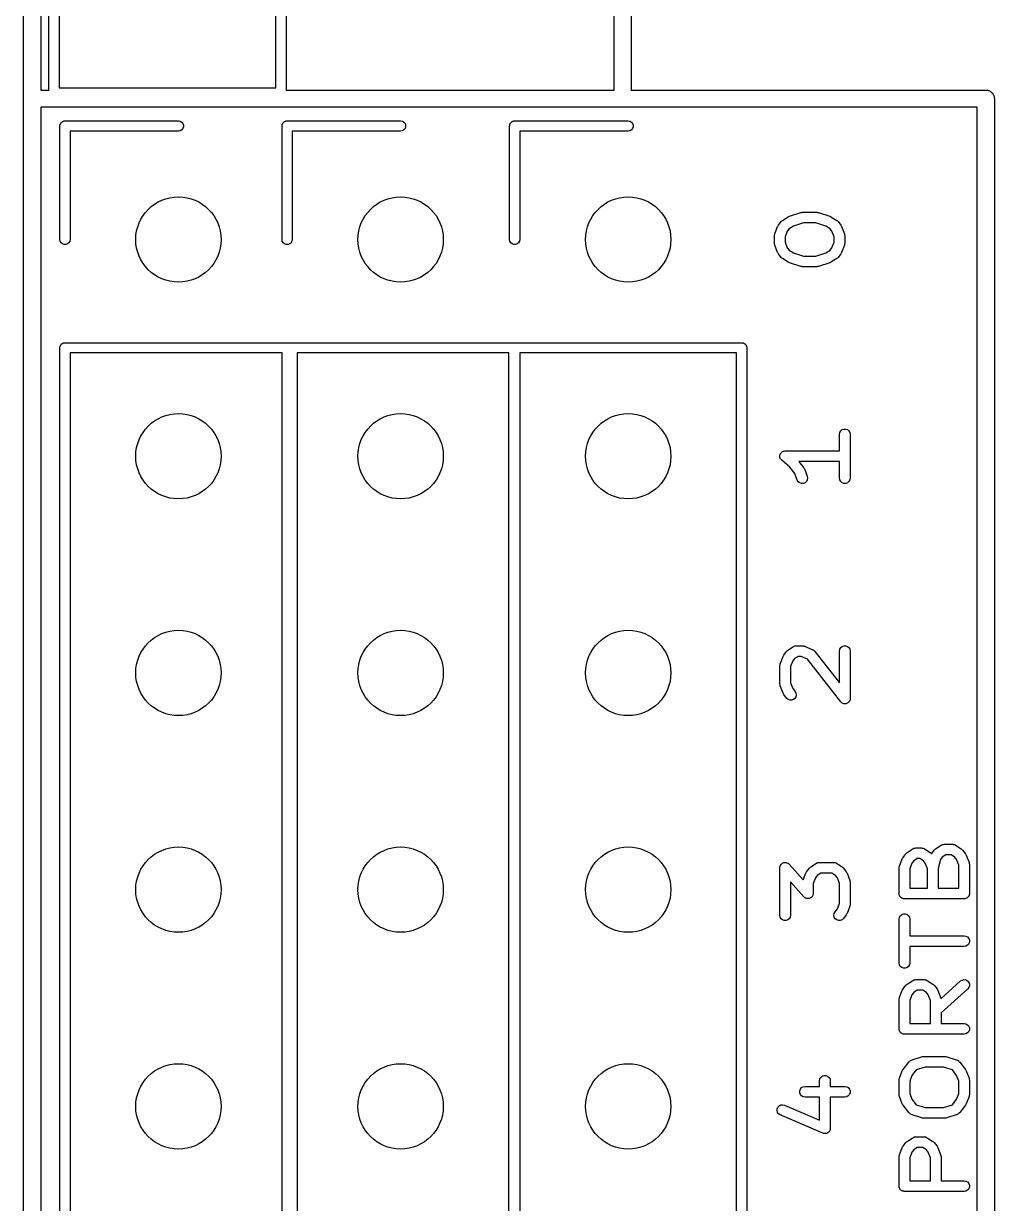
# Model space of a CAD drawing. Extents: x 10 to 287, y -200 to -10.
# Drawn here: x 62.32 to 73.7, y -99.18 to -85.35 of the extents above; entities that cross this region are included whole.
import ezdxf

# ---------------------------------------------------------------- set-up
doc = ezdxf.new("R2010")
doc.units = 0
doc.header["$MEASUREMENT"] = 0
doc.layers.add('BLACK', color=7, linetype='CONTINUOUS')

msp = doc.modelspace()

# ---------------------------------------------------------------- linework, layer by layer
at = {"layer": 'Black'}
for p, q in [((69.442, -70.485), (69.442, -86.133)), ((62.3205, -107.032), (62.3205, -70.5776)), ((62.5205, -70.585), (62.5205, -86.133)), ((69.242, -86.133), (69.242, -70.585)), ((62.618, -86.133), (62.618, -73.406)), ((65.398, -73.406), (65.398, -86.133)), ((62.738, -73.466), (62.738, -86.106)), ((65.278, -86.106), (65.278, -73.466)), ((62.5205, -86.133), (62.618, -86.133)), ((62.738, -86.106), (65.278, -86.106)), ((65.398, -86.133), (69.242, -86.133)), ((69.442, -86.133), (73.5965, -86.133)), ((73.5965, -86.133), (73.6051, -86.1345)), ((73.6051, -86.1345), (73.6139, -86.1345)), ((73.6139, -86.1345), (73.6221, -86.1375)), ((73.6221, -86.1375), (73.6307, -86.139)), ((73.6307, -86.139), (73.6383, -86.1434)), ((73.6383, -86.1434), (73.6465, -86.1464)), ((73.6465, -86.1464), (73.6532, -86.152)), ((73.6532, -86.152), (73.6608, -86.1564)), ((73.6608, -86.1564), (73.6664, -86.1631)), ((73.6664, -86.1631), (73.6731, -86.1687)), ((73.6731, -86.1687), (73.6775, -86.1763)), ((73.6775, -86.1763), (73.6831, -86.183)), ((73.6831, -86.183), (73.6861, -86.1912)), ((73.6861, -86.1912), (73.6905, -86.1988)), ((73.6905, -86.1988), (73.692, -86.2074)), ((73.692, -86.2074), (73.695, -86.2156)), ((73.695, -86.2156), (73.695, -86.2244)), ((73.695, -86.2244), (73.6965, -86.233)), ((73.6965, -86.233), (73.6965, -107.124)), ((73.4965, -86.333), (62.5205, -86.333)), ((62.5205, -86.333), (62.5205, -107.024)), ((73.4965, -107.024), (73.4965, -86.333)), ((62.745, -86.554), (62.7459, -86.5488)), ((62.745, -87.884), (62.745, -86.554)), ((62.7459, -86.5436), (62.7477, -86.5387)), ((62.7459, -86.5488), (62.7459, -86.5436)), ((62.7477, -86.5387), (62.7486, -86.5335)), ((62.7486, -86.5335), (62.7512, -86.5289)), ((62.7512, -86.5289), (62.753, -86.524)), ((62.753, -86.524), (62.7564, -86.52)), ((62.7564, -86.52), (62.759, -86.5154)), ((62.759, -86.5154), (62.7631, -86.5121)), ((62.7631, -86.5121), (62.7664, -86.508)), ((62.7664, -86.508), (62.771, -86.5054)), ((62.771, -86.5054), (62.775, -86.502)), ((62.775, -86.502), (62.7799, -86.5002)), ((62.7799, -86.5002), (62.7845, -86.4976)), ((62.7845, -86.4976), (62.7897, -86.4967)), ((62.7897, -86.4967), (62.7946, -86.4949)), ((62.7946, -86.4949), (62.7998, -86.4949)), ((62.7998, -86.4949), (62.805, -86.494)), ((62.805, -86.494), (64.135, -86.494)), ((64.135, -86.494), (64.1555, -86.4976)), ((64.1555, -86.4976), (64.1736, -86.508)), ((64.1736, -86.508), (64.187, -86.524)), ((64.187, -86.524), (64.1941, -86.5436)), ((64.1941, -86.5436), (64.1941, -86.5644)), ((65.3485, -86.554), (65.3494, -86.5488)), ((65.3485, -87.884), (65.3485, -86.554)), ((65.3494, -86.5436), (65.3512, -86.5387)), ((65.3494, -86.5488), (65.3494, -86.5436)), ((65.3512, -86.5387), (65.3521, -86.5335)), ((65.3521, -86.5335), (65.3547, -86.5289)), ((65.3547, -86.5289), (65.3565, -86.524)), ((65.3565, -86.524), (65.3599, -86.52)), ((65.3599, -86.52), (65.3625, -86.5154)), ((65.3625, -86.5154), (65.3666, -86.5121)), ((65.3666, -86.5121), (65.3699, -86.508)), ((65.3699, -86.508), (65.3745, -86.5054)), ((65.3745, -86.5054), (65.3785, -86.502)), ((65.3785, -86.502), (65.3834, -86.5002)), ((65.3834, -86.5002), (65.388, -86.4976)), ((65.388, -86.4976), (65.3932, -86.4967)), ((65.3932, -86.4967), (65.3981, -86.4949)), ((65.3981, -86.4949), (65.4033, -86.4949)), ((65.4033, -86.4949), (65.4085, -86.494)), ((65.4085, -86.494), (66.7385, -86.494)), ((66.7385, -86.494), (66.759, -86.4976)), ((66.759, -86.4976), (66.7771, -86.508)), ((66.7771, -86.508), (66.7905, -86.524)), ((66.7905, -86.524), (66.7976, -86.5436)), ((66.7976, -86.5436), (66.7976, -86.5644)), ((68.0155, -86.554), (68.0164, -86.5488)), ((68.0155, -87.884), (68.0155, -86.554)), ((68.0164, -86.5436), (68.0182, -86.5387)), ((68.0164, -86.5488), (68.0164, -86.5436)), ((68.0182, -86.5387), (68.0191, -86.5335)), ((68.0191, -86.5335), (68.0217, -86.5289)), ((68.0217, -86.5289), (68.0235, -86.524)), ((68.0235, -86.524), (68.0269, -86.52)), ((68.0269, -86.52), (68.0295, -86.5154)), ((68.0295, -86.5154), (68.0336, -86.5121)), ((68.0336, -86.5121), (68.0369, -86.508)), ((68.0369, -86.508), (68.0415, -86.5054)), ((68.0415, -86.5054), (68.0455, -86.502)), ((68.0455, -86.502), (68.0504, -86.5002)), ((68.0504, -86.5002), (68.055, -86.4976)), ((68.055, -86.4976), (68.0602, -86.4967)), ((68.0602, -86.4967), (68.0651, -86.4949)), ((68.0651, -86.4949), (68.0703, -86.4949)), ((68.0703, -86.4949), (68.0755, -86.494)), ((68.0755, -86.494), (69.4055, -86.494)), ((69.4055, -86.494), (69.426, -86.4976)), ((69.426, -86.4976), (69.4441, -86.508)), ((69.4441, -86.508), (69.4575, -86.524)), ((69.4575, -86.524), (69.4646, -86.5436)), ((69.4646, -86.5436), (69.4646, -86.5644)), ((64.135, -86.614), (62.865, -86.614)), ((62.865, -86.614), (62.865, -87.884)), ((64.1555, -86.6104), (64.135, -86.614)), ((64.1736, -86.6), (64.1555, -86.6104)), ((64.187, -86.584), (64.1736, -86.6)), ((64.1941, -86.5644), (64.187, -86.584)), ((66.7385, -86.614), (65.4685, -86.614)), ((65.4685, -86.614), (65.4685, -87.884)), ((66.759, -86.6104), (66.7385, -86.614)), ((66.7771, -86.6), (66.759, -86.6104)), ((66.7905, -86.584), (66.7771, -86.6)), ((66.7976, -86.5644), (66.7905, -86.584)), ((69.4055, -86.614), (68.1355, -86.614)), ((68.1355, -86.614), (68.1355, -87.884)), ((69.426, -86.6104), (69.4055, -86.614)), ((69.4441, -86.6), (69.426, -86.6104)), ((69.4575, -86.584), (69.4441, -86.6)), ((69.4646, -86.5644), (69.4575, -86.584)), ((71.1985, -87.6742), (71.2063, -87.6671)), ((71.2063, -87.6671), (71.214, -87.66)), ((71.214, -87.66), (71.2807, -87.6171)), ((71.2807, -87.6171), (71.2882, -87.614)), ((71.2882, -87.614), (71.2954, -87.6102)), ((71.2954, -87.6102), (71.4287, -87.5674)), ((71.4287, -87.5674), (71.4383, -87.566)), ((71.4383, -87.566), (71.4478, -87.5644)), ((71.4478, -87.5644), (71.6145, -87.5644)), ((71.6145, -87.5644), (71.624, -87.566)), ((71.624, -87.566), (71.6336, -87.5674)), ((71.6336, -87.5674), (71.767, -87.6102)), ((71.767, -87.6102), (71.7741, -87.614)), ((71.7741, -87.614), (71.7816, -87.6171)), ((71.7816, -87.6171), (71.8483, -87.66)), ((71.8483, -87.66), (71.856, -87.6671)), ((71.856, -87.6671), (71.8638, -87.6742)), ((71.1229, -87.8185), (71.1562, -87.7328)), ((71.1562, -87.7328), (71.1609, -87.7251)), ((71.1609, -87.7251), (71.1652, -87.7171)), ((71.1652, -87.7171), (71.1985, -87.6742)), ((71.2694, -87.7866), (71.2437, -87.8529)), ((71.2906, -87.7594), (71.2694, -87.7866)), ((71.3414, -87.7267), (71.2906, -87.7594)), ((71.4576, -87.6894), (71.3414, -87.7267)), ((71.6047, -87.6894), (71.4576, -87.6894)), ((71.7209, -87.7267), (71.6047, -87.6894)), ((71.7717, -87.7594), (71.7209, -87.7267)), ((71.7929, -87.7866), (71.7717, -87.7594)), ((71.8187, -87.8529), (71.7929, -87.7866)), ((71.8638, -87.6742), (71.8972, -87.7171)), ((71.8972, -87.7171), (71.9014, -87.725)), ((71.9014, -87.725), (71.9061, -87.7328)), ((71.9061, -87.7328), (71.9394, -87.8185)), ((62.7486, -87.9045), (62.745, -87.884)), ((62.759, -87.9226), (62.7486, -87.9045)), ((62.775, -87.936), (62.759, -87.9226)), ((62.7946, -87.9431), (62.775, -87.936)), ((62.8154, -87.9431), (62.7946, -87.9431)), ((62.835, -87.936), (62.8154, -87.9431)), ((62.851, -87.9226), (62.835, -87.936)), ((62.8614, -87.9045), (62.851, -87.9226)), ((62.865, -87.884), (62.8614, -87.9045)), ((65.3521, -87.9045), (65.3485, -87.884)), ((65.3625, -87.9226), (65.3521, -87.9045)), ((65.3785, -87.936), (65.3625, -87.9226)), ((65.3981, -87.9431), (65.3785, -87.936)), ((65.4189, -87.9431), (65.3981, -87.9431)), ((65.4385, -87.936), (65.4189, -87.9431)), ((65.4545, -87.9226), (65.4385, -87.936)), ((65.4649, -87.9045), (65.4545, -87.9226)), ((65.4685, -87.884), (65.4649, -87.9045)), ((68.0191, -87.9045), (68.0155, -87.884)), ((68.0295, -87.9226), (68.0191, -87.9045)), ((68.0455, -87.936), (68.0295, -87.9226)), ((68.0651, -87.9431), (68.0455, -87.936)), ((68.0859, -87.9431), (68.0651, -87.9431)), ((68.1055, -87.936), (68.0859, -87.9431)), ((68.1215, -87.9226), (68.1055, -87.936)), ((68.1319, -87.9045), (68.1215, -87.9226)), ((68.1355, -87.884), (68.1319, -87.9045)), ((71.1187, -87.8398), (71.1207, -87.8298)), ((71.1188, -87.8405), (71.1187, -87.8398)), ((71.1187, -87.8411), (71.1188, -87.8405)), ((71.1187, -87.9269), (71.1187, -87.8411)), ((71.1188, -87.9275), (71.1187, -87.9269)), ((71.1187, -87.9282), (71.1188, -87.9275)), ((71.1207, -87.9382), (71.1187, -87.9282)), ((71.1207, -87.8298), (71.1224, -87.8198)), ((71.1224, -87.9482), (71.1207, -87.9382)), ((71.1224, -87.8198), (71.1228, -87.8192)), ((71.1228, -87.8192), (71.1229, -87.8185)), ((71.2437, -87.8529), (71.2437, -87.9151)), ((71.2437, -87.9151), (71.2694, -87.9814)), ((71.7929, -87.9814), (71.8187, -87.9151)), ((71.8187, -87.9151), (71.8187, -87.8529)), ((71.9394, -87.8185), (71.9396, -87.8192)), ((71.9396, -87.8192), (71.9399, -87.8198)), ((71.9399, -87.8198), (71.9417, -87.8298)), ((71.9417, -87.9382), (71.9399, -87.9482)), ((71.9417, -87.8298), (71.9437, -87.8398)), ((71.9437, -87.9282), (71.9417, -87.9382)), ((71.9437, -87.8398), (71.9435, -87.8405)), ((71.9435, -87.8405), (71.9437, -87.8411)), ((71.9437, -87.9269), (71.9435, -87.9275)), ((71.9435, -87.9275), (71.9437, -87.9282)), ((71.9437, -87.8411), (71.9437, -87.9269)), ((71.1228, -87.9488), (71.1224, -87.9482)), ((71.1229, -87.9495), (71.1228, -87.9488)), ((71.1562, -88.0352), (71.1229, -87.9495)), ((71.1609, -88.0429), (71.1562, -88.0352)), ((71.1652, -88.0509), (71.1609, -88.0429)), ((71.1985, -88.0938), (71.1652, -88.0509)), ((71.2694, -87.9814), (71.2906, -88.0086)), ((71.2906, -88.0086), (71.3414, -88.0413)), ((71.3414, -88.0413), (71.4576, -88.0786)), ((71.4576, -88.0786), (71.6047, -88.0786)), ((71.6047, -88.0786), (71.7209, -88.0413)), ((71.7209, -88.0413), (71.7717, -88.0086)), ((71.7717, -88.0086), (71.7929, -87.9814)), ((71.8972, -88.0509), (71.8638, -88.0938)), ((71.9014, -88.043), (71.8972, -88.0509)), ((71.9061, -88.0352), (71.9014, -88.043)), ((71.9394, -87.9495), (71.9061, -88.0352)), ((71.9396, -87.9488), (71.9394, -87.9495)), ((71.9399, -87.9482), (71.9396, -87.9488)), ((71.2063, -88.1009), (71.1985, -88.0938)), ((71.214, -88.108), (71.2063, -88.1009)), ((71.2807, -88.1509), (71.214, -88.108)), ((71.2882, -88.154), (71.2807, -88.1509)), ((71.2954, -88.1578), (71.2882, -88.154)), ((71.4287, -88.2006), (71.2954, -88.1578)), ((71.4383, -88.202), (71.4287, -88.2006)), ((71.4478, -88.2036), (71.4383, -88.202)), ((71.6145, -88.2036), (71.4478, -88.2036)), ((71.624, -88.202), (71.6145, -88.2036)), ((71.6336, -88.2006), (71.624, -88.202)), ((71.767, -88.1578), (71.6336, -88.2006)), ((71.7741, -88.154), (71.767, -88.1578)), ((71.7816, -88.1509), (71.7741, -88.154)), ((71.8483, -88.108), (71.7816, -88.1509)), ((71.856, -88.1009), (71.8483, -88.108)), ((71.8638, -88.0938), (71.856, -88.1009)), ((62.745, -89.154), (62.7459, -89.1488)), ((62.745, -106.994), (62.745, -89.154)), ((62.7459, -89.1436), (62.7477, -89.1387)), ((62.7459, -89.1488), (62.7459, -89.1436)), ((62.7477, -89.1387), (62.7486, -89.1335)), ((62.7486, -89.1335), (62.7512, -89.1289)), ((62.7512, -89.1289), (62.753, -89.124)), ((62.753, -89.124), (62.7564, -89.12)), ((62.7564, -89.12), (62.759, -89.1154)), ((62.759, -89.1154), (62.7631, -89.1121)), ((62.7631, -89.1121), (62.7664, -89.108)), ((62.7664, -89.108), (62.771, -89.1054)), ((62.771, -89.1054), (62.775, -89.102)), ((62.775, -89.102), (62.7799, -89.1002)), ((62.7799, -89.1002), (62.7845, -89.0976)), ((62.7845, -89.0976), (62.7897, -89.0967)), ((62.7897, -89.0967), (62.7946, -89.0949)), ((62.7946, -89.0949), (62.7998, -89.0949)), ((62.7998, -89.0949), (62.805, -89.094)), ((62.805, -89.094), (65.465, -89.094)), ((65.465, -89.094), (68.0685, -89.094)), ((68.0685, -89.094), (68.072, -89.0946)), ((68.072, -89.0946), (68.0755, -89.094)), ((68.0755, -89.094), (70.7355, -89.094)), ((70.7355, -89.094), (70.7407, -89.0949)), ((70.7407, -89.0949), (70.7459, -89.0949)), ((70.7459, -89.0949), (70.7508, -89.0967)), ((70.7508, -89.0967), (70.756, -89.0976)), ((70.756, -89.0976), (70.7606, -89.1002)), ((70.7606, -89.1002), (70.7655, -89.102)), ((70.7655, -89.102), (70.7695, -89.1054)), ((70.7695, -89.1054), (70.7741, -89.108)), ((70.7741, -89.108), (70.7774, -89.1121)), ((70.7774, -89.1121), (70.7815, -89.1154)), ((70.7815, -89.1154), (70.7841, -89.12)), ((70.7841, -89.12), (70.7875, -89.124)), ((70.7875, -89.124), (70.7893, -89.1289)), ((70.7893, -89.1289), (70.7919, -89.1335)), ((70.7919, -89.1335), (70.7928, -89.1387)), ((70.7928, -89.1387), (70.7946, -89.1436)), ((70.7946, -89.1436), (70.7946, -89.1488)), ((70.7946, -89.1488), (70.7955, -89.154)), ((70.7955, -89.154), (70.7955, -106.994)), ((62.865, -89.214), (62.865, -106.934)), ((65.3485, -89.214), (62.865, -89.214)), ((65.3485, -106.934), (65.3485, -89.214)), ((65.525, -89.214), (65.525, -106.934)), ((68.0085, -89.214), (65.525, -89.214)), ((68.0085, -106.934), (68.0085, -89.214)), ((68.1355, -89.214), (68.1355, -106.934)), ((70.6755, -89.214), (68.1355, -89.214)), ((70.6755, -106.934), (70.6755, -89.214)), ((71.8822, -90.1669), (71.8859, -90.1455)), ((71.8859, -90.1455), (71.8968, -90.1267)), ((71.8968, -90.1267), (71.9134, -90.1127)), ((71.9134, -90.1127), (71.9338, -90.1053)), ((71.9338, -90.1053), (71.9555, -90.1053)), ((71.9555, -90.1053), (71.9759, -90.1127)), ((71.9759, -90.1127), (71.9925, -90.1267)), ((71.9925, -90.1267), (72.0034, -90.1455)), ((72.0034, -90.1455), (72.0072, -90.1669)), ((71.8822, -90.3615), (71.8822, -90.1669)), ((72.0072, -90.1669), (72.0072, -90.6811)), ((71.183, -90.4342), (71.1831, -90.4236)), ((71.1831, -90.4131), (71.1832, -90.4128)), ((71.1831, -90.4236), (71.1831, -90.4131)), ((71.1832, -90.4125), (71.1869, -90.4026)), ((71.1832, -90.4128), (71.1832, -90.4125)), ((71.1869, -90.4026), (71.1905, -90.3927)), ((71.1905, -90.3927), (71.1908, -90.3925)), ((71.1908, -90.3925), (71.1909, -90.3922)), ((71.1909, -90.3922), (71.1977, -90.3843)), ((71.1977, -90.3843), (71.2045, -90.3761)), ((71.2045, -90.3761), (71.2048, -90.376)), ((71.2048, -90.376), (71.205, -90.3757)), ((71.205, -90.3757), (71.2141, -90.3706)), ((71.2141, -90.3706), (71.2233, -90.3653)), ((71.2233, -90.3653), (71.2236, -90.3652)), ((71.2236, -90.3652), (71.2239, -90.365)), ((71.2239, -90.365), (71.2343, -90.3633)), ((71.2343, -90.3633), (71.2447, -90.3615)), ((71.2447, -90.3615), (71.8822, -90.3615)), ((71.1831, -90.4345), (71.183, -90.4342)), ((71.1831, -90.4349), (71.1831, -90.4345)), ((71.1867, -90.4447), (71.1831, -90.4349)), ((71.1902, -90.4547), (71.1867, -90.4447)), ((71.1904, -90.4549), (71.1902, -90.4547)), ((71.1905, -90.4552), (71.1904, -90.4549)), ((71.1973, -90.4633), (71.1905, -90.4552)), ((71.204, -90.4715), (71.1973, -90.4633)), ((71.2992, -90.5531), (71.204, -90.4715)), ((71.3564, -90.6266), (71.2992, -90.5531)), ((71.8822, -90.4865), (71.4058, -90.4865)), ((71.4058, -90.4865), (71.4607, -90.5571)), ((71.4607, -90.5571), (71.4649, -90.565)), ((71.4649, -90.565), (71.4696, -90.5728)), ((71.8822, -90.6811), (71.8822, -90.4865)), ((71.3864, -90.7038), (71.3564, -90.6266)), ((71.3977, -90.7224), (71.3864, -90.7038)), ((71.4696, -90.5728), (71.5029, -90.6585)), ((71.5039, -90.7012), (71.4934, -90.7203)), ((71.5029, -90.6585), (71.5072, -90.6798)), ((71.5072, -90.6798), (71.5039, -90.7012)), ((71.8859, -90.7025), (71.8822, -90.6811)), ((71.8968, -90.7213), (71.8859, -90.7025)), ((72.0034, -90.7025), (71.9925, -90.7213)), ((72.0072, -90.6811), (72.0034, -90.7025)), ((71.4146, -90.7359), (71.3977, -90.7224)), ((71.4352, -90.7429), (71.4146, -90.7359)), ((71.4569, -90.7424), (71.4352, -90.7429)), ((71.4771, -90.7346), (71.4569, -90.7424)), ((71.4934, -90.7203), (71.4771, -90.7346)), ((71.9134, -90.7353), (71.8968, -90.7213)), ((71.9338, -90.7427), (71.9134, -90.7353)), ((71.9555, -90.7427), (71.9338, -90.7427)), ((71.9759, -90.7353), (71.9555, -90.7427)), ((71.9925, -90.7213), (71.9759, -90.7353)), ((71.3605, -92.6474), (71.3642, -92.6459)), ((71.3642, -92.6459), (71.3712, -92.6456)), ((71.3712, -92.6456), (71.378, -92.6444)), ((71.378, -92.6444), (71.4447, -92.6444)), ((71.4447, -92.6444), (71.4464, -92.6447)), ((71.4464, -92.6447), (71.4482, -92.6445)), ((71.4482, -92.6445), (71.4571, -92.6465)), ((71.9134, -92.6527), (71.9338, -92.6453)), ((71.9338, -92.6453), (71.9555, -92.6453)), ((71.9555, -92.6453), (71.9759, -92.6527)), ((71.1864, -92.8556), (71.2197, -92.7699)), ((71.2197, -92.7699), (71.2244, -92.7622)), ((71.2244, -92.7622), (71.2287, -92.7542)), ((71.2287, -92.7542), (71.262, -92.7113)), ((71.262, -92.7113), (71.2698, -92.7043)), ((71.2698, -92.7043), (71.2775, -92.6971)), ((71.2775, -92.6971), (71.3442, -92.6543)), ((71.3442, -92.6543), (71.3506, -92.6516)), ((71.3506, -92.6516), (71.3566, -92.6481)), ((71.3964, -92.7694), (71.3541, -92.7965)), ((71.3566, -92.6481), (71.3605, -92.6474)), ((71.4318, -92.7694), (71.3964, -92.7694)), ((71.5052, -92.8008), (71.4318, -92.7694)), ((71.4571, -92.6465), (71.466, -92.6481)), ((71.466, -92.6481), (71.4676, -92.649)), ((71.4676, -92.649), (71.4693, -92.6494)), ((71.4693, -92.6494), (71.5693, -92.6923)), ((71.5693, -92.6923), (71.5734, -92.6949)), ((71.5734, -92.6949), (71.5779, -92.6968)), ((71.5779, -92.6968), (71.5824, -92.7008)), ((71.5824, -92.7008), (71.5874, -92.7042)), ((71.5874, -92.7042), (71.5904, -92.7081)), ((71.5904, -92.7081), (71.594, -92.7113)), ((71.594, -92.7113), (71.8822, -93.0818)), ((71.8822, -92.7069), (71.8859, -92.6855)), ((71.8822, -93.0818), (71.8822, -92.7069)), ((71.8859, -92.6855), (71.8968, -92.6667)), ((71.8968, -92.6667), (71.9134, -92.6527)), ((71.9759, -92.6527), (71.9925, -92.6667)), ((71.9925, -92.6667), (72.0034, -92.6855)), ((72.0034, -92.6855), (72.0072, -92.7069)), ((72.0072, -92.7069), (72.0072, -93.264)), ((71.1822, -92.8769), (71.1842, -92.8669)), ((71.1823, -92.8776), (71.1822, -92.8769)), ((71.1822, -92.8783), (71.1823, -92.8776)), ((71.1822, -93.0926), (71.1822, -92.8783)), ((71.1842, -92.8669), (71.1859, -92.8569)), ((71.1859, -92.8569), (71.1863, -92.8563)), ((71.1863, -92.8563), (71.1864, -92.8556)), ((71.3329, -92.8237), (71.3072, -92.89)), ((71.3072, -92.89), (71.3072, -93.0808)), ((71.3541, -92.7965), (71.3329, -92.8237)), ((71.8953, -93.3024), (71.5052, -92.8008)), ((71.1823, -93.0933), (71.1822, -93.0926)), ((71.1822, -93.0939), (71.1823, -93.0933)), ((71.1842, -93.1039), (71.1822, -93.0939)), ((71.1859, -93.1139), (71.1842, -93.1039)), ((71.1863, -93.1145), (71.1859, -93.1139)), ((71.1864, -93.1152), (71.1863, -93.1145)), ((71.2197, -93.2009), (71.1864, -93.1152)), ((71.3072, -93.0808), (71.3329, -93.1471)), ((71.3329, -93.1471), (71.3607, -93.1828)), ((71.3607, -93.1828), (71.3708, -93.202)), ((71.2244, -93.2087), (71.2197, -93.2009)), ((71.2287, -93.2167), (71.2244, -93.2087)), ((71.262, -93.2595), (71.2287, -93.2167)), ((71.2781, -93.2741), (71.262, -93.2595)), ((71.2982, -93.2822), (71.2781, -93.2741)), ((71.3199, -93.2831), (71.2982, -93.2822)), ((71.3406, -93.2764), (71.3199, -93.2831)), ((71.3577, -93.2631), (71.3406, -93.2764)), ((71.3692, -93.2447), (71.3577, -93.2631)), ((71.3738, -93.2235), (71.3692, -93.2447)), ((71.3708, -93.202), (71.3738, -93.2235)), ((71.8962, -93.3032), (71.8953, -93.3024)), ((71.8968, -93.3042), (71.8962, -93.3032)), ((71.9042, -93.3104), (71.8968, -93.3042)), ((71.9114, -93.3169), (71.9042, -93.3104)), ((71.9125, -93.3174), (71.9114, -93.3169)), ((71.9134, -93.3181), (71.9125, -93.3174)), ((71.9225, -93.3214), (71.9134, -93.3181)), ((71.9315, -93.3251), (71.9225, -93.3214)), ((71.9327, -93.3251), (71.9315, -93.3251)), ((71.9338, -93.3255), (71.9327, -93.3251)), ((71.9435, -93.3255), (71.9338, -93.3255)), ((71.9532, -93.3259), (71.9435, -93.3255)), ((71.9543, -93.3255), (71.9532, -93.3259)), ((71.9555, -93.3255), (71.9543, -93.3255)), ((71.9646, -93.3222), (71.9555, -93.3255)), ((71.9739, -93.3192), (71.9646, -93.3222)), ((71.9748, -93.3185), (71.9739, -93.3192)), ((71.9759, -93.3181), (71.9748, -93.3185)), ((71.9834, -93.3119), (71.9759, -93.3181)), ((71.991, -93.3059), (71.9834, -93.3119)), ((71.9916, -93.3049), (71.991, -93.3059)), ((71.9925, -93.3042), (71.9916, -93.3049)), ((71.9974, -93.2958), (71.9925, -93.3042)), ((72.0026, -93.2875), (71.9974, -93.2958)), ((72.0028, -93.2864), (72.0026, -93.2875)), ((72.0034, -93.2854), (72.0028, -93.2864)), ((72.0051, -93.2758), (72.0034, -93.2854)), ((72.0071, -93.2663), (72.0051, -93.2758)), ((72.0072, -93.264), (72.007, -93.2652)), ((72.007, -93.2652), (72.0071, -93.2663)), ((73.0079, -95.0254), (73.0745, -94.9826)), ((73.0745, -94.9826), (73.0809, -94.9799)), ((73.0809, -94.9799), (73.087, -94.9764)), ((73.087, -94.9764), (73.0909, -94.9757)), ((73.0909, -94.9757), (73.0946, -94.9742)), ((73.0946, -94.9742), (73.1015, -94.9738)), ((73.1015, -94.9738), (73.1083, -94.9726)), ((73.1083, -94.9726), (73.2083, -94.9726)), ((73.2083, -94.9726), (73.2152, -94.9738)), ((73.2152, -94.9738), (73.2221, -94.9742)), ((73.2221, -94.9742), (73.2258, -94.9757)), ((73.2258, -94.9757), (73.2297, -94.9764)), ((73.2297, -94.9764), (73.2357, -94.9799)), ((73.2357, -94.9799), (73.2421, -94.9826)), ((73.2421, -94.9826), (73.3088, -95.0254)), ((72.6167, -95.1411), (72.6214, -95.1333)), ((72.6214, -95.1333), (72.6257, -95.1253)), ((72.6257, -95.1253), (72.659, -95.0825)), ((72.659, -95.0825), (72.6668, -95.0754)), ((72.6668, -95.0754), (72.6745, -95.0683)), ((72.6745, -95.0683), (72.7412, -95.0254)), ((72.7412, -95.0254), (72.7476, -95.0227)), ((72.7476, -95.0227), (72.7536, -95.0193)), ((72.7536, -95.0193), (72.7575, -95.0186)), ((72.7575, -95.0186), (72.7612, -95.017)), ((72.7612, -95.017), (72.7682, -95.0167)), ((72.7682, -95.0167), (72.775, -95.0155)), ((72.775, -95.0155), (72.8417, -95.0155)), ((72.8417, -95.0155), (72.8485, -95.0167)), ((72.8485, -95.0167), (72.8554, -95.017)), ((72.8554, -95.017), (72.8591, -95.0186)), ((72.8591, -95.0186), (72.863, -95.0193)), ((72.863, -95.0193), (72.8691, -95.0227)), ((72.8691, -95.0227), (72.8755, -95.0254)), ((72.8755, -95.0254), (72.9421, -95.0683)), ((72.9421, -95.0683), (72.9499, -95.0754)), ((72.9499, -95.0754), (72.9577, -95.0825)), ((72.9577, -95.0825), (72.9585, -95.0835)), ((72.9585, -95.0835), (72.959, -95.0825)), ((72.959, -95.0825), (72.9923, -95.0396)), ((72.9923, -95.0396), (73.0001, -95.0326)), ((73.0001, -95.0326), (73.0079, -95.0254)), ((73.0844, -95.1248), (73.0656, -95.149)), ((73.1267, -95.0976), (73.0844, -95.1248)), ((73.19, -95.0976), (73.1267, -95.0976)), ((73.2322, -95.1248), (73.19, -95.0976)), ((73.2534, -95.152), (73.2322, -95.1248)), ((73.3088, -95.0254), (73.3165, -95.0326)), ((73.3165, -95.0326), (73.3243, -95.0396)), ((73.3243, -95.0396), (73.3577, -95.0825)), ((73.3577, -95.0825), (73.3619, -95.0905)), ((73.3619, -95.0905), (73.3666, -95.0982)), ((73.3666, -95.0982), (73.3999, -95.1839)), ((71.1822, -95.2469), (71.1839, -95.2371)), ((71.1822, -95.804), (71.1822, -95.2469)), ((71.1839, -95.2371), (71.1853, -95.2272)), ((71.1853, -95.2272), (71.1858, -95.2264)), ((71.1858, -95.2264), (71.1859, -95.2255)), ((71.1859, -95.2255), (71.1909, -95.2168)), ((71.1909, -95.2168), (71.1957, -95.2081)), ((71.1957, -95.2081), (71.1963, -95.2075)), ((71.1963, -95.2075), (71.1968, -95.2067)), ((71.1968, -95.2067), (71.2044, -95.2003)), ((71.2044, -95.2003), (71.2119, -95.1936)), ((71.2119, -95.1936), (71.2127, -95.1933)), ((71.2127, -95.1933), (71.2134, -95.1927)), ((71.2134, -95.1927), (71.2228, -95.1893)), ((71.2228, -95.1893), (71.2321, -95.1856)), ((71.2321, -95.1856), (71.233, -95.1856)), ((71.233, -95.1856), (71.2338, -95.1853)), ((71.2338, -95.1853), (71.2438, -95.1853)), ((71.2438, -95.1853), (71.2538, -95.185)), ((71.2538, -95.185), (71.2546, -95.1853)), ((71.2546, -95.1853), (71.2555, -95.1853)), ((71.2555, -95.1853), (71.2649, -95.1887)), ((71.2649, -95.1887), (71.2744, -95.1919)), ((71.2744, -95.1919), (71.2751, -95.1924)), ((71.2751, -95.1924), (71.2759, -95.1927)), ((71.2759, -95.1927), (71.2836, -95.1991)), ((71.2836, -95.1991), (71.2914, -95.2053)), ((71.2914, -95.2053), (71.4554, -95.3898)), ((71.4953, -95.2942), (71.5287, -95.2513)), ((71.5287, -95.2513), (71.5365, -95.2443)), ((71.5365, -95.2443), (71.5442, -95.2371)), ((71.5442, -95.2371), (71.6109, -95.1943)), ((71.6109, -95.1943), (71.6173, -95.1916)), ((71.6173, -95.1916), (71.6233, -95.1881)), ((71.6233, -95.1881), (71.6272, -95.1874)), ((71.6272, -95.1874), (71.6309, -95.1859)), ((71.6309, -95.1859), (71.6378, -95.1856)), ((71.6378, -95.1856), (71.6447, -95.1844)), ((71.6447, -95.1844), (71.8113, -95.1844)), ((71.8113, -95.1844), (71.8182, -95.1856)), ((71.8182, -95.1856), (71.8251, -95.1859)), ((71.8251, -95.1859), (71.8288, -95.1874)), ((71.8288, -95.1874), (71.8327, -95.1881)), ((71.8327, -95.1881), (71.8387, -95.1916)), ((71.8387, -95.1916), (71.8451, -95.1943)), ((71.8451, -95.1943), (71.9118, -95.2371)), ((71.9118, -95.2371), (71.9195, -95.2443)), ((71.9195, -95.2443), (71.9273, -95.2513)), ((71.9273, -95.2513), (71.9607, -95.2942)), ((72.5792, -95.2481), (72.5812, -95.2381)), ((72.5793, -95.2487), (72.5792, -95.2481)), ((72.5792, -95.2494), (72.5793, -95.2487)), ((72.5792, -95.5494), (72.5792, -95.2494)), ((72.5812, -95.2381), (72.5829, -95.2281)), ((72.5829, -95.2281), (72.5833, -95.2275)), ((72.5833, -95.2275), (72.5834, -95.2268)), ((72.5834, -95.2268), (72.6167, -95.1411)), ((72.7299, -95.1949), (72.7042, -95.2612)), ((72.7042, -95.2612), (72.7042, -95.4869)), ((72.7511, -95.1677), (72.7299, -95.1949)), ((72.7934, -95.1405), (72.7511, -95.1677)), ((72.8233, -95.1405), (72.7934, -95.1405)), ((72.8656, -95.1677), (72.8233, -95.1405)), ((72.8867, -95.1949), (72.8656, -95.1677)), ((72.9125, -95.2612), (72.8867, -95.1949)), ((72.9125, -95.4869), (72.9125, -95.2612)), ((73.0656, -95.149), (73.0375, -95.2574)), ((73.0375, -95.2574), (73.0375, -95.4869)), ((73.2792, -95.2183), (73.2534, -95.152)), ((73.2792, -95.4869), (73.2792, -95.2183)), ((73.3999, -95.1839), (73.4001, -95.1846)), ((73.4001, -95.1846), (73.4004, -95.1852)), ((73.4004, -95.1852), (73.4022, -95.1952)), ((73.4022, -95.1952), (73.4042, -95.2052)), ((73.4042, -95.2052), (73.404, -95.2059)), ((73.404, -95.2059), (73.4042, -95.2066)), ((73.4042, -95.2066), (73.4042, -95.5494)), ((71.4646, -95.5884), (71.3072, -95.4112)), ((71.3072, -95.4112), (71.3072, -95.804)), ((71.4554, -95.3898), (71.4864, -95.3099)), ((71.4864, -95.3099), (71.4911, -95.3022)), ((71.4911, -95.3022), (71.4953, -95.2942)), ((71.5996, -95.3637), (71.5738, -95.43)), ((71.6208, -95.3365), (71.5996, -95.3637)), ((71.663, -95.3094), (71.6208, -95.3365)), ((71.793, -95.3094), (71.663, -95.3094)), ((71.8352, -95.3365), (71.793, -95.3094)), ((71.8564, -95.3637), (71.8352, -95.3365)), ((71.8822, -95.43), (71.8564, -95.3637)), ((71.9607, -95.2942), (71.9649, -95.3022)), ((71.9649, -95.3022), (71.9696, -95.3099)), ((71.9696, -95.3099), (72.0029, -95.3956)), ((72.0029, -95.3956), (72.0031, -95.3963)), ((72.0031, -95.3963), (72.0034, -95.3969)), ((72.0034, -95.3969), (72.0052, -95.4069)), ((72.0052, -95.4069), (72.0072, -95.4169)), ((71.5738, -95.5469), (71.5721, -95.5567)), ((71.5738, -95.43), (71.5738, -95.5469)), ((71.8822, -95.6637), (71.8822, -95.43)), ((72.0072, -95.4169), (72.007, -95.4176)), ((72.007, -95.4176), (72.0072, -95.4183)), ((72.0072, -95.4183), (72.0072, -95.6754)), ((72.5801, -95.5548), (72.5792, -95.5494)), ((72.7042, -95.4869), (72.9125, -95.4869)), ((73.0375, -95.4869), (73.2792, -95.4869)), ((73.4042, -95.5494), (73.4032, -95.5548)), ((71.4724, -95.5946), (71.4646, -95.5884)), ((71.4801, -95.601), (71.4724, -95.5946)), ((71.4809, -95.6013), (71.4801, -95.601)), ((71.4816, -95.6019), (71.4809, -95.6013)), ((71.4911, -95.605), (71.4816, -95.6019)), ((71.5005, -95.6084), (71.4911, -95.605)), ((71.5014, -95.6084), (71.5005, -95.6084)), ((71.5022, -95.6087), (71.5014, -95.6084)), ((71.5122, -95.6084), (71.5022, -95.6087)), ((71.5222, -95.6084), (71.5122, -95.6084)), ((71.523, -95.6081), (71.5222, -95.6084)), ((71.5239, -95.6081), (71.523, -95.6081)), ((71.5332, -95.6044), (71.5239, -95.6081)), ((71.5426, -95.601), (71.5332, -95.6044)), ((71.5433, -95.6004), (71.5426, -95.601)), ((71.5441, -95.6001), (71.5433, -95.6004)), ((71.5515, -95.5935), (71.5441, -95.6001)), ((71.5592, -95.587), (71.5515, -95.5935)), ((71.5597, -95.5862), (71.5592, -95.587)), ((71.5603, -95.5857), (71.5597, -95.5862)), ((71.5651, -95.5769), (71.5603, -95.5857)), ((71.5701, -95.5682), (71.5651, -95.5769)), ((71.5702, -95.5673), (71.5701, -95.5682)), ((71.5707, -95.5666), (71.5702, -95.5673)), ((71.5721, -95.5567), (71.5707, -95.5666)), ((71.8564, -95.73), (71.8822, -95.6637)), ((72.0052, -95.6868), (72.0034, -95.6968)), ((72.0072, -95.6768), (72.0052, -95.6868)), ((72.0072, -95.6754), (72.007, -95.6761)), ((72.007, -95.6761), (72.0072, -95.6768)), ((72.5801, -95.5603), (72.5801, -95.5548)), ((72.582, -95.5654), (72.5801, -95.5603)), ((72.5829, -95.5708), (72.582, -95.5654)), ((72.5857, -95.5755), (72.5829, -95.5708)), ((72.5875, -95.5807), (72.5857, -95.5755)), ((72.5911, -95.5849), (72.5875, -95.5807)), ((72.5938, -95.5896), (72.5911, -95.5849)), ((72.598, -95.5931), (72.5938, -95.5896)), ((72.6015, -95.5973), (72.598, -95.5931)), ((72.6062, -95.6), (72.6015, -95.5973)), ((72.6104, -95.6036), (72.6062, -95.6)), ((72.6156, -95.6054), (72.6104, -95.6036)), ((72.6203, -95.6082), (72.6156, -95.6054)), ((72.6257, -95.6091), (72.6203, -95.6082)), ((72.6308, -95.611), (72.6257, -95.6091)), ((72.6363, -95.611), (72.6308, -95.611)), ((72.6417, -95.6119), (72.6363, -95.611)), ((73.3417, -95.6119), (72.6417, -95.6119)), ((73.3471, -95.611), (73.3417, -95.6119)), ((73.3525, -95.611), (73.3471, -95.611)), ((73.3577, -95.6091), (73.3525, -95.611)), ((73.363, -95.6082), (73.3577, -95.6091)), ((73.3678, -95.6054), (73.363, -95.6082)), ((73.3729, -95.6036), (73.3678, -95.6054)), ((73.3771, -95.6), (73.3729, -95.6036)), ((73.3818, -95.5973), (73.3771, -95.6)), ((73.3854, -95.5931), (73.3818, -95.5973)), ((73.3895, -95.5896), (73.3854, -95.5931)), ((73.3923, -95.5849), (73.3895, -95.5896)), ((73.3958, -95.5807), (73.3923, -95.5849)), ((73.3977, -95.5755), (73.3958, -95.5807)), ((73.4004, -95.5708), (73.3977, -95.5755)), ((73.4013, -95.5654), (73.4004, -95.5708)), ((73.4032, -95.5603), (73.4013, -95.5654)), ((73.4032, -95.5548), (73.4032, -95.5603)), ((71.1859, -95.8254), (71.1822, -95.804)), ((71.1968, -95.8442), (71.1859, -95.8254)), ((71.3034, -95.8254), (71.2925, -95.8442)), ((71.3072, -95.804), (71.3034, -95.8254)), ((71.8155, -95.8063), (71.8185, -95.7848)), ((71.8201, -95.8275), (71.8155, -95.8063)), ((71.8185, -95.7848), (71.8287, -95.7656)), ((71.8287, -95.7656), (71.8564, -95.73)), ((71.9607, -95.7995), (71.9273, -95.8424)), ((71.9649, -95.7915), (71.9607, -95.7995)), ((71.9696, -95.7838), (71.9649, -95.7915)), ((72.0029, -95.6981), (71.9696, -95.7838)), ((72.0031, -95.6974), (72.0029, -95.6981)), ((72.0034, -95.6968), (72.0031, -95.6974)), ((72.5829, -95.8281), (72.5938, -95.8093)), ((72.5938, -95.8093), (72.6104, -95.7953)), ((72.6104, -95.7953), (72.6308, -95.7879)), ((72.6308, -95.7879), (72.6525, -95.7879)), ((72.6525, -95.7879), (72.6729, -95.7953)), ((72.6729, -95.7953), (72.6895, -95.8093)), ((72.6895, -95.8093), (72.7004, -95.8281)), ((71.2134, -95.8581), (71.1968, -95.8442)), ((71.2338, -95.8655), (71.2134, -95.8581)), ((71.2555, -95.8655), (71.2338, -95.8655)), ((71.2759, -95.8581), (71.2555, -95.8655)), ((71.2925, -95.8442), (71.2759, -95.8581)), ((71.8316, -95.8459), (71.8201, -95.8275)), ((71.8488, -95.8592), (71.8316, -95.8459)), ((71.8694, -95.8659), (71.8488, -95.8592)), ((71.8911, -95.8651), (71.8694, -95.8659)), ((71.9112, -95.8569), (71.8911, -95.8651)), ((71.9273, -95.8424), (71.9112, -95.8569)), ((72.5792, -95.8494), (72.5829, -95.8281)), ((72.5792, -96.3637), (72.5792, -95.8494)), ((72.7004, -95.8281), (72.7042, -95.8494)), ((72.7042, -95.8494), (72.7042, -96.0441)), ((72.7042, -96.0441), (73.3417, -96.0441)), ((73.3417, -96.0441), (73.363, -96.0478)), ((73.363, -96.0478), (73.3818, -96.0587)), ((73.3818, -96.0587), (73.3958, -96.0753)), ((73.3958, -96.0753), (73.4032, -96.0957)), ((73.4032, -96.0957), (73.4032, -96.1174)), ((73.3417, -96.1691), (72.7042, -96.1691)), ((72.7042, -96.1691), (72.7042, -96.3637)), ((73.363, -96.1653), (73.3417, -96.1691)), ((73.3818, -96.1544), (73.363, -96.1653)), ((73.3958, -96.1378), (73.3818, -96.1544)), ((73.4032, -96.1174), (73.3958, -96.1378)), ((72.5829, -96.3851), (72.5792, -96.3637)), ((72.7042, -96.3637), (72.7004, -96.3851)), ((72.5938, -96.4039), (72.5829, -96.3851)), ((72.6104, -96.4178), (72.5938, -96.4039)), ((72.6308, -96.4253), (72.6104, -96.4178)), ((72.6525, -96.4253), (72.6308, -96.4253)), ((72.6729, -96.4178), (72.6525, -96.4253)), ((72.6895, -96.4039), (72.6729, -96.4178)), ((72.7004, -96.3851), (72.6895, -96.4039)), ((72.6257, -96.6682), (72.659, -96.6253)), ((72.659, -96.6253), (72.6668, -96.6183)), ((72.6668, -96.6183), (72.6745, -96.6111)), ((72.6745, -96.6111), (72.7412, -96.5683)), ((72.7412, -96.5683), (72.7476, -96.5656)), ((72.7476, -96.5656), (72.7536, -96.5621)), ((72.7536, -96.5621), (72.7575, -96.5614)), ((72.7575, -96.5614), (72.7612, -96.5599)), ((72.7612, -96.5599), (72.7682, -96.5596)), ((72.7682, -96.5596), (72.775, -96.5584)), ((72.775, -96.5584), (72.875, -96.5584)), ((72.875, -96.5584), (72.8818, -96.5596)), ((72.8818, -96.5596), (72.8888, -96.5599)), ((72.8888, -96.5599), (72.8925, -96.5614)), ((72.8925, -96.5614), (72.8964, -96.5621)), ((72.8964, -96.5621), (72.9024, -96.5656)), ((72.9024, -96.5656), (72.9088, -96.5683)), ((72.9088, -96.5683), (72.9755, -96.6111)), ((72.9755, -96.6111), (72.9832, -96.6183)), ((72.9832, -96.6183), (72.991, -96.6253)), ((72.991, -96.6253), (73.0243, -96.6682)), ((73.0691, -96.7821), (73.2999, -96.5744)), ((73.2999, -96.5744), (73.3183, -96.5629)), ((73.3183, -96.5629), (73.3395, -96.5584)), ((73.3395, -96.5584), (73.361, -96.5614)), ((73.361, -96.5614), (73.3802, -96.5716)), ((73.3802, -96.5716), (73.3947, -96.5877)), ((73.3968, -96.6502), (73.3835, -96.6673)), ((73.3947, -96.5877), (73.4028, -96.6079)), ((73.4036, -96.6296), (73.3968, -96.6502)), ((73.4028, -96.6079), (73.4036, -96.6296)), ((72.5792, -96.7909), (72.5812, -96.7809)), ((72.5793, -96.7916), (72.5792, -96.7909)), ((72.5792, -96.7923), (72.5793, -96.7916)), ((72.5792, -97.1351), (72.5792, -96.7923)), ((72.5812, -96.7809), (72.5829, -96.7709)), ((72.5829, -96.7709), (72.5833, -96.7703)), ((72.5833, -96.7703), (72.5834, -96.7696)), ((72.5834, -96.7696), (72.6167, -96.6839)), ((72.6167, -96.6839), (72.6214, -96.6762)), ((72.6214, -96.6762), (72.6257, -96.6682)), ((72.7299, -96.7377), (72.7042, -96.804)), ((72.7511, -96.7105), (72.7299, -96.7377)), ((72.7934, -96.6834), (72.7511, -96.7105)), ((72.8566, -96.6834), (72.7934, -96.6834)), ((72.8989, -96.7105), (72.8566, -96.6834)), ((72.9201, -96.7377), (72.8989, -96.7105)), ((72.9458, -96.804), (72.9201, -96.7377)), ((73.0243, -96.6682), (73.0286, -96.6762)), ((73.0286, -96.6762), (73.0332, -96.6839)), ((73.0332, -96.6839), (73.0666, -96.7696)), ((73.0666, -96.7696), (73.0667, -96.7703)), ((73.0667, -96.7703), (73.0671, -96.7709)), ((73.0671, -96.7709), (73.0688, -96.7809)), ((73.0688, -96.7809), (73.0691, -96.7821)), ((73.3835, -96.6673), (73.0708, -96.9487)), ((72.7042, -96.804), (72.7042, -97.0726)), ((72.9458, -97.0726), (72.9458, -96.804)), ((73.0708, -96.9487), (73.0708, -97.0726)), ((72.5801, -97.1405), (72.5792, -97.1351)), ((72.5801, -97.146), (72.5801, -97.1405)), ((72.582, -97.1511), (72.5801, -97.146)), ((72.5829, -97.1565), (72.582, -97.1511)), ((72.5857, -97.1613), (72.5829, -97.1565)), ((72.5875, -97.1664), (72.5857, -97.1613)), ((72.5911, -97.1706), (72.5875, -97.1664)), ((72.5938, -97.1753), (72.5911, -97.1706)), ((72.598, -97.1788), (72.5938, -97.1753)), ((72.6015, -97.183), (72.598, -97.1788)), ((72.6062, -97.1858), (72.6015, -97.183)), ((72.6104, -97.1893), (72.6062, -97.1858)), ((72.6156, -97.1911), (72.6104, -97.1893)), ((72.6203, -97.1939), (72.6156, -97.1911)), ((72.6257, -97.1948), (72.6203, -97.1939)), ((72.6308, -97.1967), (72.6257, -97.1948)), ((72.6363, -97.1967), (72.6308, -97.1967)), ((72.6417, -97.1976), (72.6363, -97.1967)), ((73.3417, -97.1976), (72.6417, -97.1976)), ((72.7042, -97.0726), (72.9458, -97.0726)), ((73.0708, -97.0726), (73.3417, -97.0726)), ((73.3417, -97.0726), (73.363, -97.0764)), ((73.363, -97.1939), (73.3417, -97.1976)), ((73.363, -97.0764), (73.3818, -97.0873)), ((73.3818, -97.183), (73.363, -97.1939)), ((73.3818, -97.0873), (73.3958, -97.1039)), ((73.3958, -97.1664), (73.3818, -97.183)), ((73.3958, -97.1039), (73.4032, -97.1243)), ((73.4032, -97.146), (73.3958, -97.1664)), ((73.4032, -97.1243), (73.4032, -97.146)), ((72.7225, -97.5042), (72.8559, -97.4614)), ((72.8559, -97.4614), (72.8655, -97.46)), ((72.8655, -97.46), (72.875, -97.4584)), ((72.875, -97.4584), (73.1083, -97.4584)), ((73.1083, -97.4584), (73.1179, -97.46)), ((73.1179, -97.46), (73.1275, -97.4614)), ((73.1275, -97.4614), (73.2608, -97.5042)), ((72.6167, -97.6268), (72.6214, -97.619)), ((72.6214, -97.619), (72.6257, -97.6111)), ((72.6257, -97.6111), (72.6923, -97.5253)), ((72.6923, -97.5253), (72.6981, -97.5201)), ((72.6981, -97.5201), (72.7033, -97.5143)), ((72.7033, -97.5143), (72.7061, -97.5129)), ((72.7061, -97.5129), (72.7084, -97.5108)), ((72.7084, -97.5108), (72.7157, -97.5078)), ((72.7157, -97.5078), (72.7225, -97.5042)), ((72.7792, -97.6173), (72.7299, -97.6806)), ((72.8848, -97.5834), (72.7792, -97.6173)), ((73.0985, -97.5834), (72.8848, -97.5834)), ((73.2042, -97.6173), (73.0985, -97.5834)), ((73.2534, -97.6806), (73.2042, -97.6173)), ((73.2608, -97.5042), (73.2677, -97.5078)), ((73.2677, -97.5078), (73.2749, -97.5108)), ((73.2749, -97.5108), (73.2772, -97.5129)), ((73.2772, -97.5129), (73.28, -97.5143)), ((73.28, -97.5143), (73.2852, -97.5201)), ((73.2852, -97.5201), (73.291, -97.5253)), ((73.291, -97.5253), (73.3577, -97.6111)), ((73.3577, -97.6111), (73.3619, -97.619)), ((73.3619, -97.619), (73.3666, -97.6268)), ((71.6488, -97.744), (71.6526, -97.7226)), ((71.6488, -97.8101), (71.6488, -97.744)), ((71.6526, -97.7226), (71.6635, -97.7038)), ((71.6635, -97.7038), (71.6801, -97.6899)), ((71.6801, -97.6899), (71.7005, -97.6824)), ((71.7005, -97.6824), (71.7222, -97.6824)), ((71.7222, -97.6824), (71.7426, -97.6899)), ((71.7426, -97.6899), (71.7592, -97.7038)), ((71.7592, -97.7038), (71.7701, -97.7226)), ((71.7701, -97.7226), (71.7738, -97.744)), ((71.7738, -97.744), (71.7738, -97.8101)), ((72.5792, -97.7338), (72.5812, -97.7238)), ((72.5793, -97.7345), (72.5792, -97.7338)), ((72.5792, -97.7351), (72.5793, -97.7345)), ((72.5792, -97.9066), (72.5792, -97.7351)), ((72.5812, -97.7238), (72.5829, -97.7138)), ((72.5829, -97.7138), (72.5833, -97.7132)), ((72.5833, -97.7132), (72.5834, -97.7125)), ((72.5834, -97.7125), (72.6167, -97.6268)), ((72.7299, -97.6806), (72.7042, -97.7469)), ((72.7042, -97.7469), (72.7042, -97.8948)), ((73.2792, -97.7469), (73.2534, -97.6806)), ((73.2792, -97.8948), (73.2792, -97.7469)), ((73.3666, -97.6268), (73.3999, -97.7125)), ((73.3999, -97.7125), (73.4001, -97.7132)), ((73.4001, -97.7132), (73.4004, -97.7138)), ((73.4004, -97.7138), (73.4022, -97.7238)), ((73.4022, -97.7238), (73.4042, -97.7338)), ((73.4042, -97.7338), (73.404, -97.7345)), ((73.404, -97.7345), (73.4042, -97.7351)), ((73.4042, -97.7351), (73.4042, -97.9066)), ((71.4164, -97.8617), (71.4239, -97.8413)), ((71.4164, -97.8834), (71.4164, -97.8617)), ((71.4239, -97.9038), (71.4164, -97.8834)), ((71.4239, -97.8413), (71.4378, -97.8247)), ((71.4378, -97.8247), (71.4566, -97.8138)), ((71.4566, -97.8138), (71.478, -97.8101)), ((71.478, -97.8101), (71.6488, -97.8101)), ((71.7738, -97.8101), (71.9447, -97.8101)), ((71.9447, -97.8101), (71.966, -97.8138)), ((71.966, -97.8138), (71.9848, -97.8247)), ((71.9848, -97.8247), (71.9988, -97.8413)), ((71.9988, -97.8413), (72.0062, -97.8617)), ((72.0062, -97.8834), (71.9988, -97.9038)), ((72.0062, -97.8617), (72.0062, -97.8834)), ((72.7042, -97.8948), (72.7299, -97.9611)), ((73.2534, -97.9611), (73.2792, -97.8948)), ((71.159, -98.0526), (71.1739, -98.0368)), ((71.1739, -98.0368), (71.1933, -98.027)), ((71.1933, -98.027), (71.2148, -98.0245)), ((71.2148, -98.0245), (71.236, -98.0294)), ((71.236, -98.0294), (71.6488, -98.2064)), ((71.4378, -97.9204), (71.4239, -97.9038)), ((71.4566, -97.9313), (71.4378, -97.9204)), ((71.478, -97.9351), (71.4566, -97.9313)), ((71.6488, -97.9351), (71.478, -97.9351)), ((71.6488, -98.2064), (71.6488, -97.9351)), ((71.9447, -97.9351), (71.7738, -97.9351)), ((71.7738, -97.9351), (71.7738, -98.3011)), ((71.966, -97.9313), (71.9447, -97.9351)), ((71.9848, -97.9204), (71.966, -97.9313)), ((71.9988, -97.9038), (71.9848, -97.9204)), ((72.5793, -97.9073), (72.5792, -97.9066)), ((72.5792, -97.9079), (72.5793, -97.9073)), ((72.5812, -97.9179), (72.5792, -97.9079)), ((72.5829, -97.9279), (72.5812, -97.9179)), ((72.5833, -97.9285), (72.5829, -97.9279)), ((72.5834, -97.9292), (72.5833, -97.9285)), ((72.6167, -98.0149), (72.5834, -97.9292)), ((72.6214, -98.0227), (72.6167, -98.0149)), ((72.6257, -98.0307), (72.6214, -98.0227)), ((72.6923, -98.1164), (72.6257, -98.0307)), ((72.7299, -97.9611), (72.7792, -98.0244)), ((72.7792, -98.0244), (72.8848, -98.0584)), ((73.0985, -98.0584), (73.2042, -98.0244)), ((73.2042, -98.0244), (73.2534, -97.9611)), ((73.3577, -98.0307), (73.291, -98.1164)), ((73.3619, -98.0227), (73.3577, -98.0307)), ((73.3666, -98.0149), (73.3619, -98.0227)), ((73.3999, -97.9292), (73.3666, -98.0149)), ((73.4001, -97.9285), (73.3999, -97.9292)), ((73.4004, -97.9279), (73.4001, -97.9285)), ((73.4022, -97.9179), (73.4004, -97.9279)), ((73.4042, -97.9079), (73.4022, -97.9179)), ((73.4042, -97.9066), (73.404, -97.9073)), ((73.404, -97.9073), (73.4042, -97.9079)), ((71.1493, -98.0943), (71.1505, -98.0726)), ((71.1555, -98.115), (71.1493, -98.0943)), ((71.1505, -98.0726), (71.159, -98.0526)), ((71.1685, -98.1324), (71.1555, -98.115)), ((71.1867, -98.1443), (71.1685, -98.1324)), ((71.6867, -98.3586), (71.1867, -98.1443)), ((72.6981, -98.1216), (72.6923, -98.1164)), ((72.7033, -98.1274), (72.6981, -98.1216)), ((72.7061, -98.1288), (72.7033, -98.1274)), ((72.7084, -98.1309), (72.7061, -98.1288)), ((72.7157, -98.1339), (72.7084, -98.1309)), ((72.7225, -98.1375), (72.7157, -98.1339)), ((72.8559, -98.1804), (72.7225, -98.1375)), ((72.8848, -98.0584), (73.0985, -98.0584)), ((73.2608, -98.1375), (73.1275, -98.1804)), ((73.2677, -98.1339), (73.2608, -98.1375)), ((73.2749, -98.1309), (73.2677, -98.1339)), ((73.2772, -98.1288), (73.2749, -98.1309)), ((73.28, -98.1274), (73.2772, -98.1288)), ((73.2852, -98.1216), (73.28, -98.1274)), ((73.291, -98.1164), (73.2852, -98.1216)), ((71.7726, -98.3082), (71.7722, -98.3154)), ((71.7738, -98.3011), (71.7726, -98.3082)), ((72.8655, -98.1817), (72.8559, -98.1804)), ((72.875, -98.1834), (72.8655, -98.1817)), ((73.1083, -98.1834), (72.875, -98.1834)), ((73.1179, -98.1817), (73.1083, -98.1834)), ((73.1275, -98.1804), (73.1179, -98.1817)), ((71.6937, -98.3602), (71.6867, -98.3586)), ((71.7005, -98.3627), (71.6937, -98.3602)), ((71.7042, -98.3627), (71.7005, -98.3627)), ((71.7078, -98.3635), (71.7042, -98.3627)), ((71.715, -98.3627), (71.7078, -98.3635)), ((71.7222, -98.3627), (71.715, -98.3627)), ((71.7257, -98.3614), (71.7222, -98.3627)), ((71.7294, -98.361), (71.7257, -98.3614)), ((71.7358, -98.3577), (71.7294, -98.361)), ((71.7426, -98.3553), (71.7358, -98.3577)), ((71.7454, -98.3529), (71.7426, -98.3553)), ((71.7488, -98.3512), (71.7454, -98.3529)), ((71.7537, -98.3459), (71.7488, -98.3512)), ((71.7592, -98.3413), (71.7537, -98.3459)), ((71.7611, -98.3381), (71.7592, -98.3413)), ((71.7636, -98.3354), (71.7611, -98.3381)), ((71.7665, -98.3287), (71.7636, -98.3354)), ((71.7701, -98.3225), (71.7665, -98.3287)), ((71.7707, -98.3188), (71.7701, -98.3225)), ((71.7722, -98.3154), (71.7707, -98.3188)), ((72.6745, -98.454), (72.7412, -98.4111)), ((72.7412, -98.4111), (72.7476, -98.4085)), ((72.7476, -98.4085), (72.7536, -98.405)), ((72.7536, -98.405), (72.7575, -98.4043)), ((72.7575, -98.4043), (72.7612, -98.4028)), ((72.7612, -98.4028), (72.7682, -98.4024)), ((72.7682, -98.4024), (72.775, -98.4012)), ((72.775, -98.4012), (72.875, -98.4012)), ((72.875, -98.4012), (72.8818, -98.4024)), ((72.8818, -98.4024), (72.8888, -98.4028)), ((72.8888, -98.4028), (72.8925, -98.4043)), ((72.8925, -98.4043), (72.8964, -98.405)), ((72.8964, -98.405), (72.9024, -98.4085)), ((72.9024, -98.4085), (72.9088, -98.4111)), ((72.9088, -98.4111), (72.9755, -98.454)), ((72.5834, -98.6125), (72.6167, -98.5268)), ((72.6167, -98.5268), (72.6214, -98.5191)), ((72.6214, -98.5191), (72.6257, -98.5111)), ((72.6257, -98.5111), (72.659, -98.4682)), ((72.659, -98.4682), (72.6668, -98.4611)), ((72.6668, -98.4611), (72.6745, -98.454)), ((72.7299, -98.5806), (72.7042, -98.6469)), ((72.7511, -98.5534), (72.7299, -98.5806)), ((72.7934, -98.5262), (72.7511, -98.5534)), ((72.8566, -98.5262), (72.7934, -98.5262)), ((72.8989, -98.5534), (72.8566, -98.5262)), ((72.9201, -98.5806), (72.8989, -98.5534)), ((72.9458, -98.6469), (72.9201, -98.5806)), ((72.9755, -98.454), (72.9832, -98.4611)), ((72.9832, -98.4611), (72.991, -98.4682)), ((72.991, -98.4682), (73.0243, -98.5111)), ((73.0243, -98.5111), (73.0286, -98.5191)), ((73.0286, -98.5191), (73.0332, -98.5268)), ((73.0332, -98.5268), (73.0666, -98.6125)), ((72.5792, -98.6338), (72.5812, -98.6238)), ((72.5793, -98.6345), (72.5792, -98.6338)), ((72.5792, -98.6351), (72.5793, -98.6345)), ((72.5792, -98.978), (72.5792, -98.6351)), ((72.5812, -98.6238), (72.5829, -98.6138)), ((72.5829, -98.6138), (72.5833, -98.6132)), ((72.5833, -98.6132), (72.5834, -98.6125)), ((72.7042, -98.6469), (72.7042, -98.9155)), ((72.9458, -98.9155), (72.9458, -98.6469)), ((73.0666, -98.6125), (73.0667, -98.6132)), ((73.0667, -98.6132), (73.0671, -98.6138)), ((73.0671, -98.6138), (73.0688, -98.6238)), ((73.0688, -98.6238), (73.0708, -98.6338)), ((73.0708, -98.6338), (73.0707, -98.6345)), ((73.0707, -98.6345), (73.0708, -98.6351)), ((73.0708, -98.6351), (73.0708, -98.9155)), ((72.5801, -98.9834), (72.5792, -98.978)), ((72.5801, -98.9889), (72.5801, -98.9834)), ((72.582, -98.994), (72.5801, -98.9889)), ((72.5829, -98.9994), (72.582, -98.994)), ((72.5857, -99.0041), (72.5829, -98.9994)), ((72.5875, -99.0092), (72.5857, -99.0041)), ((72.7042, -98.9155), (72.9458, -98.9155)), ((73.0708, -98.9155), (73.3417, -98.9155)), ((73.3417, -98.9155), (73.363, -98.9193)), ((73.363, -98.9193), (73.3818, -98.9301)), ((73.3818, -98.9301), (73.3958, -98.9467)), ((73.3958, -98.9467), (73.4032, -98.9671)), ((73.4032, -98.9889), (73.3958, -99.0092)), ((73.4032, -98.9671), (73.4032, -98.9889)), ((72.5911, -99.0134), (72.5875, -99.0092)), ((72.5938, -99.0182), (72.5911, -99.0134)), ((72.598, -99.0217), (72.5938, -99.0182)), ((72.6015, -99.0259), (72.598, -99.0217)), ((72.6062, -99.0286), (72.6015, -99.0259)), ((72.6104, -99.0321), (72.6062, -99.0286)), ((72.6156, -99.034), (72.6104, -99.0321)), ((72.6203, -99.0367), (72.6156, -99.034)), ((72.6257, -99.0377), (72.6203, -99.0367)), ((72.6308, -99.0395), (72.6257, -99.0377)), ((72.6363, -99.0395), (72.6308, -99.0395)), ((72.6417, -99.0405), (72.6363, -99.0395)), ((73.3417, -99.0405), (72.6417, -99.0405)), ((73.363, -99.0367), (73.3417, -99.0405)), ((73.3818, -99.0259), (73.363, -99.0367)), ((73.3958, -99.0092), (73.3818, -99.0259))]:
    msp.add_line(p, q, dxfattribs=at)
for centre in [(64.135, -87.884), (66.7385, -87.884), (69.4055, -87.884), (64.135, -90.424), (66.7385, -90.424), (69.4055, -90.424), (64.135, -92.964), (66.7385, -92.964), (69.4055, -92.964), (64.135, -95.504), (66.7385, -95.504), (69.4055, -95.504), (64.135, -98.044), (66.7385, -98.044), (69.4055, -98.044)]:
    msp.add_circle(centre, 0.5, dxfattribs=at)

doc.saveas('drawing.dxf')
